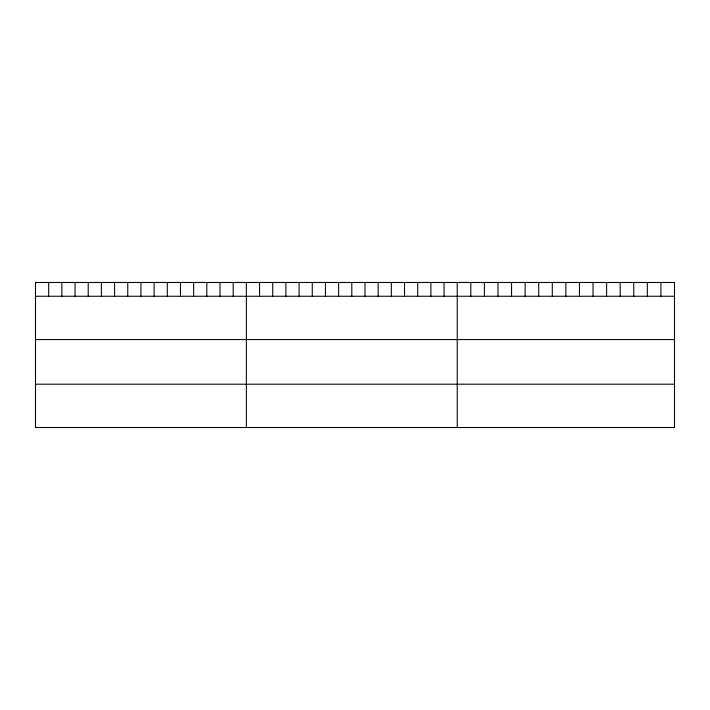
<?xml version="1.0" encoding="UTF-8"?>
<svg xmlns="http://www.w3.org/2000/svg" width="710" height="710" viewBox="0 0 710 710"><rect width="100%" height="100%" fill="white"/><g stroke="black" fill="none" stroke-linecap="round" stroke-linejoin="round"><path stroke-width="1.06" d="M35.5 296.248L674.5 296.248M35.5 339.566L674.5 339.566M35.5 384.199L674.5 384.199M660.921 282.482L660.921 296.248M647.342 282.482L647.342 296.248M633.764 282.482L633.764 296.248M620.185 282.482L620.185 296.248M606.606 282.482L606.606 296.248M593.028 282.482L593.028 296.248M579.449 282.482L579.449 296.248M565.87 282.482L565.87 296.248M552.291 282.482L552.291 296.248M538.712 282.482L538.712 296.248M525.134 282.482L525.134 296.248M511.555 282.482L511.555 296.248M497.976 282.482L497.976 296.248M484.397 282.482L484.397 296.248M470.819 282.482L470.819 296.248M457.24 282.482L457.24 427.518M444.061 282.482L444.061 296.248M430.881 282.482L430.881 296.248M417.702 282.482L417.702 296.248M404.522 282.482L404.522 296.248M391.343 282.482L391.343 296.248M378.164 282.482L378.164 296.248M364.984 282.482L364.984 296.248M351.805 282.482L351.805 296.248M338.626 282.482L338.626 296.248M325.446 282.482L325.446 296.248M312.267 282.482L312.267 296.248M299.087 282.482L299.087 296.248M285.908 282.482L285.908 296.248M272.729 282.482L272.729 296.248M259.549 282.482L259.549 296.248M246.37 282.482L246.37 427.518M233.191 282.482L233.191 296.248M220.011 282.482L220.011 296.248M206.832 282.482L206.832 296.248M193.652 282.482L193.652 296.248M180.473 282.482L180.473 296.248M167.294 282.482L167.294 296.248M154.114 282.482L154.114 296.248M140.935 282.482L140.935 296.248M127.756 282.482L127.756 296.248M114.576 282.482L114.576 296.248M101.397 282.482L101.397 296.248M88.218 282.482L88.218 296.248M75.038 282.482L75.038 296.248M61.859 282.482L61.859 296.248M48.679 282.482L48.679 296.248M674.5 282.482L35.5 282.482L35.5 427.518L674.5 427.518L674.5 282.482"/></g></svg>
